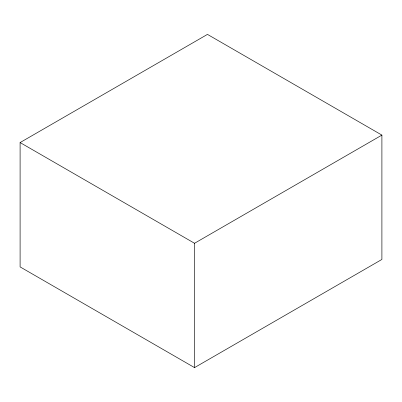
<?xml version="1.0" encoding="UTF-8"?>
<svg xmlns="http://www.w3.org/2000/svg" width="402" height="402" viewBox="0 0 402 402"><rect width="100%" height="100%" fill="white"/><g stroke="black" fill="none" stroke-linecap="round" stroke-linejoin="round"><path stroke-width="0.6" d="M20.1 142.559L207.462 34.391L381.9 135.102L381.9 259.441L194.538 367.609L20.1 266.898L20.1 142.559L194.538 243.275L381.9 135.102M194.538 243.275L194.538 367.609"/></g></svg>
